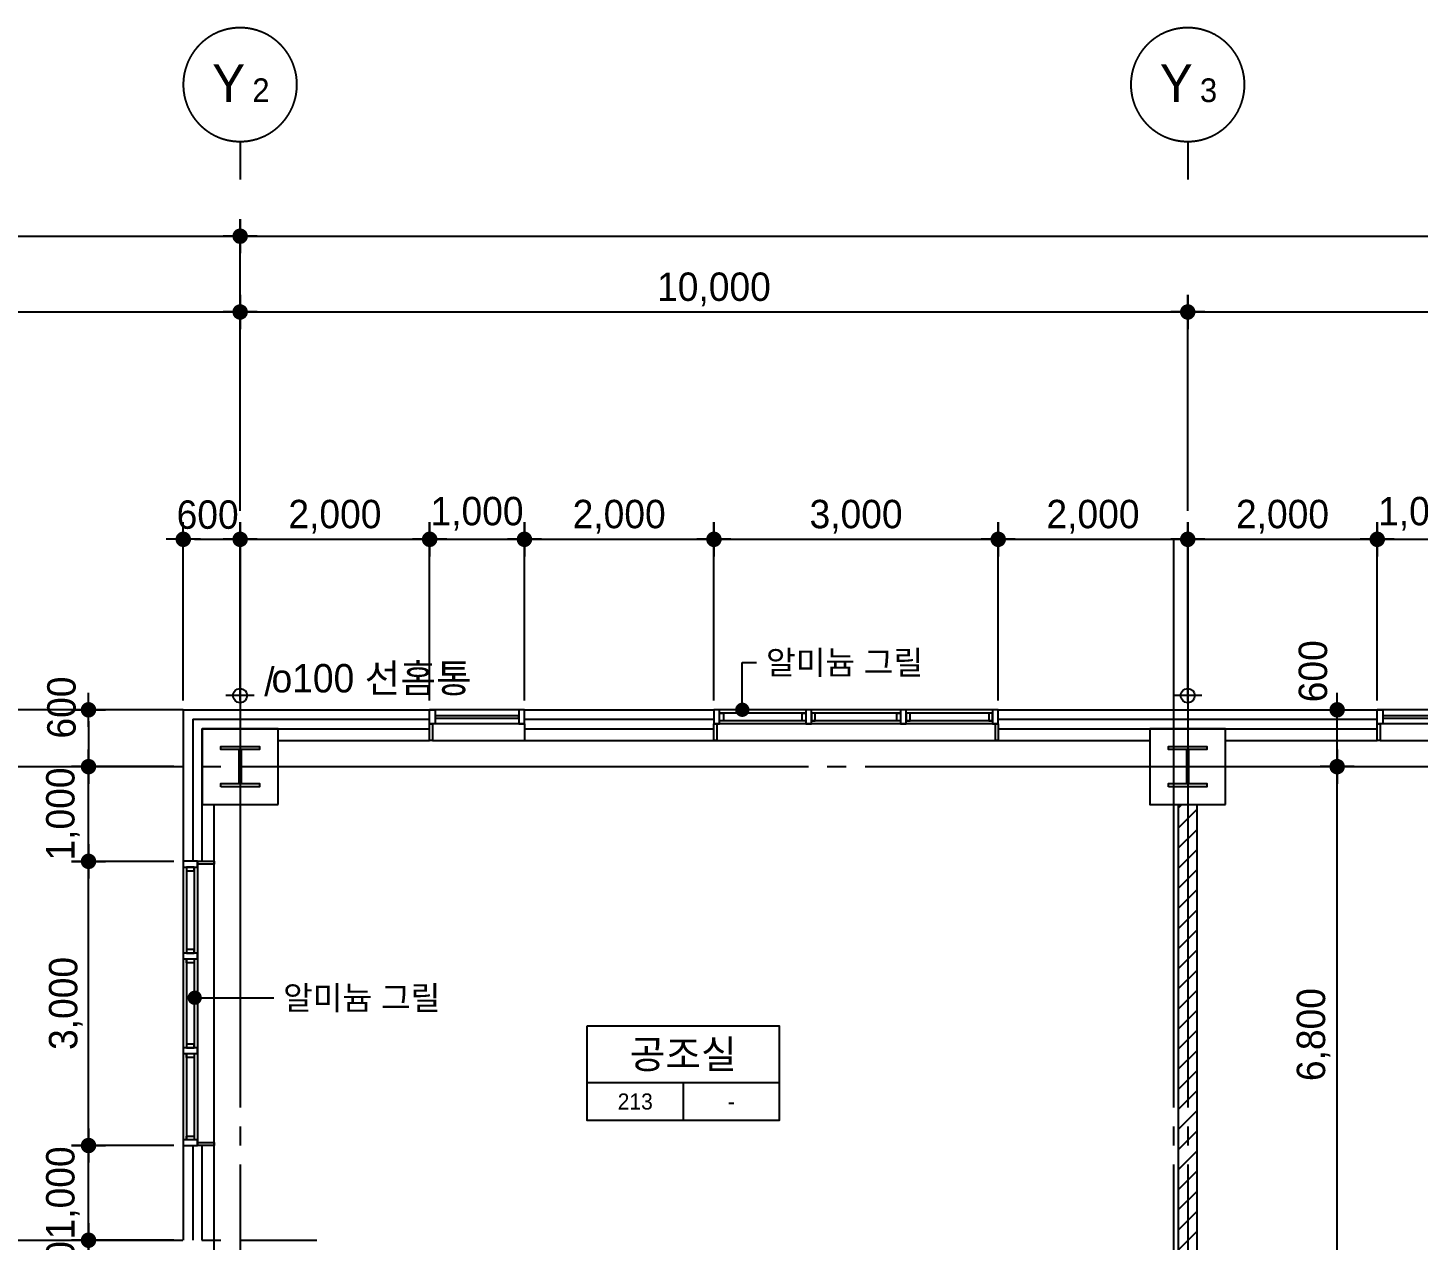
# Model space of a CAD drawing. Extents: x 14074245 to 14153635, y -1806033 to -1750552.
# Drawn here: x 14087299 to 14101972, y -1765129 to -1752329 of the extents above; entities that cross this region are included whole.
import ezdxf
from ezdxf.enums import TextEntityAlignment as Align

# ---------------------------------------------------------------- set-up
doc = ezdxf.new("R2010")
doc.units = 0
doc.header["$LTSCALE"] = 100
doc.header["$MEASUREMENT"] = 0
doc.header["$PDSIZE"] = -10
doc.linetypes.add('CEN', pattern=[66, 60, -2, 2, -2])
doc.layers.get('0').update_dxf_attribs({"linetype": 'CONTINUOUS'})
doc.layers.get('Defpoints').update_dxf_attribs({"linetype": 'CONTINUOUS'})
for name, color, linetype in [('0-내벽고정식', 7, 'CONTINUOUS'), ('AINFO', 1, 'CONTINUOUS'), ('AXIS', 7, 'CEN'), ('CEN', 1, 'CEN'), ('COL', 2, 'CONTINUOUS'), ('col2', 3, 'CONTINUOUS'), ('DIM', 7, 'CONTINUOUS'), ('HAT', 5, 'CONTINUOUS'), ('TEXT1', 7, 'CONTINUOUS'), ('TEXT2', 7, 'CONTINUOUS'), ('WALL-1', 7, 'CONTINUOUS'), ('WALL-UNKNOWN', 3, 'CONTINUOUS'), ('WALLBR', 3, 'CONTINUOUS'), ('WID', 4, 'CONTINUOUS'), ('우수드레인', 8, 'CONTINUOUS')]:
    doc.layers.add(name, color=color, linetype=linetype)
doc.styles.add('HY울를도M', font='HYWULM.TTF')
doc.styles.add('굴림', font='H2HDRM.TTF')
doc.styles.add('돋음', font='Dotum.ttf', dxfattribs={"height": 3})
doc.dimstyles.new('DIM100', dxfattribs={"dimtxt": 300, "dimasz": 120, "dimexe": 1, "dimexo": 100, "dimgap": 60, "dimtad": 1, "dimdec": 4, "dimzin": 0, "dimdsep": 46, "dimlunit": 6, "dimtxsty": '굴림', "dimblk": 'DOTT', "dimcen": 0.09, "dimadec": 0, "dimazin": 0, "dimtfac": 1, "dimtdec": 4, "dimtofl": 0, "dimtmove": 2, "dimatfit": 2, "dimldrblk": 'DOTT', "dimfxl": 1, "dimtolj": 1, "dimtzin": 0, "dimarcsym": 0})
doc.dimstyles.new('DIM50', dxfattribs={"dimscale": 50, "dimtxt": 3, "dimasz": 1.2, "dimexe": 1, "dimexo": 1, "dimgap": 0.6, "dimtad": 1, "dimdec": 4, "dimzin": 0, "dimdsep": 46, "dimlunit": 6, "dimtxsty": '굴림', "dimblk": 'DOTT', "dimcen": 0.09, "dimadec": 0, "dimazin": 0, "dimtfac": 1, "dimtdec": 4, "dimtofl": 0, "dimtmove": 2, "dimatfit": 2, "dimldrblk": 'DOTT', "dimfxl": 1, "dimtolj": 1, "dimtzin": 0, "dimarcsym": 0})

# ---------------------------------------------------------------- blocks, each defined once
blk = doc.blocks.new('DOTT')
for p, q in [((0, 1.5), (0, -1.5)), ((-1.5, 0), (1.5, 0))]:
    blk.add_line(p, q)
at = {"color": 6, "const_width": 0.68}
blk.add_lwpolyline([(-0.34, 0, 1), (0.34, 0, 1)], format="xyb", close=True, dxfattribs=at)
blk = doc.blocks.new('*D22')
at = {"layer": 'Defpoints', "color": 0, "lineweight": -3}
for p in [(14149540, -1754529), (14089540, -1757729), (14149540, -1757729)]:
    blk.add_point(p, dxfattribs=at)
at = {"layer": 'DIM', "color": 7, "lineweight": -2}
for p, q in [((14089540, -1757429), (14089540, -1754429)), ((14089660, -1754529), (14149420, -1754529)), ((14149540, -1757429), (14149540, -1754429))]:
    blk.add_line(p, q, dxfattribs=at)
at = {"layer": 'DIM', "color": 7, "lineweight": -2, "xscale": 120, "yscale": 120, "zscale": 120, "rotation": 180}
blk.add_blockref('DOTT', (14089540, -1754529), dxfattribs=at)
at = {"layer": 'DIM', "color": 7, "lineweight": -2, "xscale": 120, "yscale": 120, "zscale": 120}
blk.add_blockref('DOTT', (14149540, -1754529), dxfattribs=at)
at = {"layer": 'DIM', "color": 3, "insert": (14119540, -1754290), "char_height": 300, "attachment_point": 5, "style": '굴림'}
blk.add_mtext('\\A1;60,000', dxfattribs=at)
blk = doc.blocks.new('*D23')
at = {"layer": 'Defpoints', "color": 0, "lineweight": -3}
for p in [(14099540, -1755329), (14089540, -1757729), (14099540, -1757729)]:
    blk.add_point(p, dxfattribs=at)
at = {"layer": 'DIM', "color": 7, "lineweight": -2}
for p, q in [((14089540, -1757429), (14089540, -1755229)), ((14099540, -1757429), (14099540, -1755229)), ((14089660, -1755329), (14099420, -1755329))]:
    blk.add_line(p, q, dxfattribs=at)
at = {"layer": 'DIM', "color": 7, "lineweight": -2, "xscale": 120, "yscale": 120, "zscale": 120, "rotation": 180}
blk.add_blockref('DOTT', (14089540, -1755329), dxfattribs=at)
at = {"layer": 'DIM', "color": 7, "lineweight": -2, "xscale": 120, "yscale": 120, "zscale": 120}
blk.add_blockref('DOTT', (14099540, -1755329), dxfattribs=at)
at = {"layer": 'DIM', "color": 3, "insert": (14094540, -1755090), "char_height": 300, "attachment_point": 5, "style": '굴림'}
blk.add_mtext('\\A1;10,000', dxfattribs=at)
blk = doc.blocks.new('*D24')
at = {"layer": 'Defpoints', "color": 0, "lineweight": -3}
for p in [(14109540, -1755329), (14099540, -1757729), (14109540, -1757729)]:
    blk.add_point(p, dxfattribs=at)
at = {"layer": 'DIM', "color": 7, "lineweight": -2}
for p, q in [((14099540, -1757429), (14099540, -1755229)), ((14109540, -1757429), (14109540, -1755229)), ((14099660, -1755329), (14109420, -1755329))]:
    blk.add_line(p, q, dxfattribs=at)
at = {"layer": 'DIM', "color": 7, "lineweight": -2, "xscale": 120, "yscale": 120, "zscale": 120, "rotation": 180}
blk.add_blockref('DOTT', (14099540, -1755329), dxfattribs=at)
at = {"layer": 'DIM', "color": 7, "lineweight": -2, "xscale": 120, "yscale": 120, "zscale": 120}
blk.add_blockref('DOTT', (14109540, -1755329), dxfattribs=at)
at = {"layer": 'DIM', "color": 3, "insert": (14104540, -1755090), "char_height": 300, "attachment_point": 5, "style": '굴림'}
blk.add_mtext('\\A1;10,000', dxfattribs=at)
blk = doc.blocks.new('aw-1000-325')
at = {"layer": 'WID', "color": 8}
for p, q in [((970, 325), (0, 325)), ((0, 150), (1000, 150)), ((0, 0), (1000, 0))]:
    blk.add_line(p, q, dxfattribs=at)
at = {"layer": 'WID'}
for points in [[(0, 325), (30, 325), (30, 150), (0, 150)], [(970, 325), (1000, 325), (1000, 150), (970, 150)], [(60, 150), (0, 150), (0, 0), (60, 0)], [(940, 150), (1000, 150), (1000, 0), (940, 0)], [(60, 63), (940, 63), (940, 87), (60, 87)]]:
    blk.add_lwpolyline(points, close=True, dxfattribs=at)
blk = doc.blocks.new('*D81')
at = {"layer": 'Defpoints', "color": 0, "lineweight": -3, "ltscale": 3}
for p in [(14102540, -1757729), (14101540, -1759529), (14102540, -1759529)]:
    blk.add_point(p, dxfattribs=at)
at = {"layer": 'DIM', "color": 7, "lineweight": -2, "ltscale": 3}
for p, q in [((14101540, -1759429), (14101540, -1757728)), ((14101660, -1757729), (14102420, -1757729)), ((14102540, -1759429), (14102540, -1757728))]:
    blk.add_line(p, q, dxfattribs=at)
at = {"layer": 'DIM', "color": 7, "lineweight": -2, "ltscale": 3, "xscale": 120, "yscale": 120, "zscale": 120, "rotation": 180}
blk.add_blockref('DOTT', (14101540, -1757729), dxfattribs=at)
at = {"layer": 'DIM', "color": 7, "lineweight": -2, "ltscale": 3, "xscale": 120, "yscale": 120, "zscale": 120}
blk.add_blockref('DOTT', (14102540, -1757729), dxfattribs=at)
at = {"layer": 'DIM', "color": 3, "ltscale": 3, "insert": (14102040, -1757459), "char_height": 300, "attachment_point": 5, "style": '굴림'}
blk.add_mtext('\\A1;1,000', dxfattribs=at)
blk = doc.blocks.new('*D86')
at = {"layer": 'Defpoints', "color": 0, "lineweight": -3, "ltscale": 3}
for p in [(14101540, -1757729), (14099540, -1759529), (14101540, -1759529)]:
    blk.add_point(p, dxfattribs=at)
at = {"layer": 'DIM', "color": 7, "lineweight": -2, "ltscale": 3}
for p, q in [((14099540, -1759429), (14099540, -1757728)), ((14099660, -1757729), (14101420, -1757729)), ((14101540, -1759429), (14101540, -1757728))]:
    blk.add_line(p, q, dxfattribs=at)
at = {"layer": 'DIM', "color": 7, "lineweight": -2, "ltscale": 3, "xscale": 120, "yscale": 120, "zscale": 120, "rotation": 180}
blk.add_blockref('DOTT', (14099540, -1757729), dxfattribs=at)
at = {"layer": 'DIM', "color": 7, "lineweight": -2, "ltscale": 3, "xscale": 120, "yscale": 120, "zscale": 120}
blk.add_blockref('DOTT', (14101540, -1757729), dxfattribs=at)
at = {"layer": 'DIM', "color": 3, "ltscale": 3, "insert": (14100540, -1757490), "char_height": 300, "attachment_point": 5, "style": '굴림'}
blk.add_mtext('\\A1;2,000', dxfattribs=at)
blk = doc.blocks.new('*D103')
at = {"layer": 'Defpoints', "color": 0, "lineweight": -3, "ltscale": 3}
for p in [(14089540, -1757729), (14088940, -1759529), (14089540, -1759529)]:
    blk.add_point(p, dxfattribs=at)
at = {"layer": 'DIM', "color": 7, "lineweight": -2, "ltscale": 3}
for p, q in [((14088940, -1759429), (14088940, -1757728)), ((14089060, -1757729), (14089420, -1757729)), ((14089540, -1759429), (14089540, -1757728))]:
    blk.add_line(p, q, dxfattribs=at)
at = {"layer": 'DIM', "color": 7, "lineweight": -2, "ltscale": 3, "xscale": 120, "yscale": 120, "zscale": 120, "rotation": 180}
blk.add_blockref('DOTT', (14088940, -1757729), dxfattribs=at)
at = {"layer": 'DIM', "color": 7, "lineweight": -2, "ltscale": 3, "xscale": 120, "yscale": 120, "zscale": 120}
blk.add_blockref('DOTT', (14089540, -1757729), dxfattribs=at)
at = {"layer": 'DIM', "color": 3, "ltscale": 3, "insert": (14089197, -1757470), "char_height": 300, "attachment_point": 5, "style": '굴림'}
blk.add_mtext('\\A1;600', dxfattribs=at)
blk = doc.blocks.new('*D104')
at = {"layer": 'Defpoints', "color": 0, "lineweight": -3, "ltscale": 3}
for p in [(14092540, -1757729), (14091540, -1759529), (14092540, -1759529)]:
    blk.add_point(p, dxfattribs=at)
at = {"layer": 'DIM', "color": 7, "lineweight": -2, "ltscale": 3}
for p, q in [((14091540, -1759429), (14091540, -1757728)), ((14091660, -1757729), (14092420, -1757729)), ((14092540, -1759429), (14092540, -1757728))]:
    blk.add_line(p, q, dxfattribs=at)
at = {"layer": 'DIM', "color": 7, "lineweight": -2, "ltscale": 3, "xscale": 120, "yscale": 120, "zscale": 120, "rotation": 180}
blk.add_blockref('DOTT', (14091540, -1757729), dxfattribs=at)
at = {"layer": 'DIM', "color": 7, "lineweight": -2, "ltscale": 3, "xscale": 120, "yscale": 120, "zscale": 120}
blk.add_blockref('DOTT', (14092540, -1757729), dxfattribs=at)
at = {"layer": 'DIM', "color": 3, "ltscale": 3, "insert": (14092040, -1757459), "char_height": 300, "attachment_point": 5, "style": '굴림'}
blk.add_mtext('\\A1;1,000', dxfattribs=at)
blk = doc.blocks.new('*D105')
at = {"layer": 'Defpoints', "color": 0, "lineweight": -3, "ltscale": 3}
for p in [(14094540, -1757729), (14092540, -1759529), (14094540, -1759529)]:
    blk.add_point(p, dxfattribs=at)
at = {"layer": 'DIM', "color": 7, "lineweight": -2, "ltscale": 3}
for p, q in [((14092540, -1759429), (14092540, -1757728)), ((14092660, -1757729), (14094420, -1757729)), ((14094540, -1759429), (14094540, -1757728))]:
    blk.add_line(p, q, dxfattribs=at)
at = {"layer": 'DIM', "color": 7, "lineweight": -2, "ltscale": 3, "xscale": 120, "yscale": 120, "zscale": 120, "rotation": 180}
blk.add_blockref('DOTT', (14092540, -1757729), dxfattribs=at)
at = {"layer": 'DIM', "color": 7, "lineweight": -2, "ltscale": 3, "xscale": 120, "yscale": 120, "zscale": 120}
blk.add_blockref('DOTT', (14094540, -1757729), dxfattribs=at)
at = {"layer": 'DIM', "color": 3, "ltscale": 3, "insert": (14093540, -1757490), "char_height": 300, "attachment_point": 5, "style": '굴림'}
blk.add_mtext('\\A1;2,000', dxfattribs=at)
blk = doc.blocks.new('*D106')
at = {"layer": 'Defpoints', "color": 0, "lineweight": -3, "ltscale": 3}
for p in [(14099540, -1757729), (14097540, -1759529), (14099540, -1759529)]:
    blk.add_point(p, dxfattribs=at)
at = {"layer": 'DIM', "color": 7, "lineweight": -2, "ltscale": 3}
for p, q in [((14097540, -1759429), (14097540, -1757728)), ((14097660, -1757729), (14099420, -1757729)), ((14099540, -1759429), (14099540, -1757728))]:
    blk.add_line(p, q, dxfattribs=at)
at = {"layer": 'DIM', "color": 7, "lineweight": -2, "ltscale": 3, "xscale": 120, "yscale": 120, "zscale": 120, "rotation": 180}
blk.add_blockref('DOTT', (14097540, -1757729), dxfattribs=at)
at = {"layer": 'DIM', "color": 7, "lineweight": -2, "ltscale": 3, "xscale": 120, "yscale": 120, "zscale": 120}
blk.add_blockref('DOTT', (14099540, -1757729), dxfattribs=at)
at = {"layer": 'DIM', "color": 3, "ltscale": 3, "insert": (14098540, -1757490), "char_height": 300, "attachment_point": 5, "style": '굴림'}
blk.add_mtext('\\A1;2,000', dxfattribs=at)
blk = doc.blocks.new('*D107')
at = {"layer": 'Defpoints', "color": 0, "lineweight": -3, "ltscale": 3}
for p in [(14097540, -1757729), (14094540, -1759529), (14097540, -1759529)]:
    blk.add_point(p, dxfattribs=at)
at = {"layer": 'DIM', "color": 7, "lineweight": -2, "ltscale": 3}
for p, q in [((14094540, -1759429), (14094540, -1757728)), ((14094660, -1757729), (14097420, -1757729)), ((14097540, -1759429), (14097540, -1757728))]:
    blk.add_line(p, q, dxfattribs=at)
at = {"layer": 'DIM', "color": 7, "lineweight": -2, "ltscale": 3, "xscale": 120, "yscale": 120, "zscale": 120, "rotation": 180}
blk.add_blockref('DOTT', (14094540, -1757729), dxfattribs=at)
at = {"layer": 'DIM', "color": 7, "lineweight": -2, "ltscale": 3, "xscale": 120, "yscale": 120, "zscale": 120}
blk.add_blockref('DOTT', (14097540, -1757729), dxfattribs=at)
at = {"layer": 'DIM', "color": 3, "ltscale": 3, "insert": (14096040, -1757490), "char_height": 300, "attachment_point": 5, "style": '굴림'}
blk.add_mtext('\\A1;3,000', dxfattribs=at)
blk = doc.blocks.new('*D108')
at = {"layer": 'Defpoints', "color": 0, "lineweight": -3, "ltscale": 3}
for p in [(14091540, -1757729), (14089540, -1759529), (14091540, -1759529)]:
    blk.add_point(p, dxfattribs=at)
at = {"layer": 'DIM', "color": 7, "lineweight": -2, "ltscale": 3}
for p, q in [((14089540, -1759429), (14089540, -1757728)), ((14089660, -1757729), (14091420, -1757729)), ((14091540, -1759429), (14091540, -1757728))]:
    blk.add_line(p, q, dxfattribs=at)
at = {"layer": 'DIM', "color": 7, "lineweight": -2, "ltscale": 3, "xscale": 120, "yscale": 120, "zscale": 120, "rotation": 180}
blk.add_blockref('DOTT', (14089540, -1757729), dxfattribs=at)
at = {"layer": 'DIM', "color": 7, "lineweight": -2, "ltscale": 3, "xscale": 120, "yscale": 120, "zscale": 120}
blk.add_blockref('DOTT', (14091540, -1757729), dxfattribs=at)
at = {"layer": 'DIM', "color": 3, "ltscale": 3, "insert": (14090540, -1757490), "char_height": 300, "attachment_point": 5, "style": '굴림'}
blk.add_mtext('\\A1;2,000', dxfattribs=at)
blk = doc.blocks.new('*D112')
at = {"layer": 'Defpoints', "color": 0, "lineweight": -3, "ltscale": 3}
for p in [(14088940, -1759529), (14087940, -1760129), (14088940, -1760129)]:
    blk.add_point(p, dxfattribs=at)
at = {"layer": 'DIM', "color": 7, "lineweight": -2, "ltscale": 3}
for p, q in [((14088840, -1759529), (14087939, -1759529)), ((14087940, -1759649), (14087940, -1760009)), ((14088840, -1760129), (14087939, -1760129))]:
    blk.add_line(p, q, dxfattribs=at)
at = {"layer": 'DIM', "color": 7, "lineweight": -2, "ltscale": 3, "xscale": 120, "yscale": 120, "zscale": 120}
for p, rotation in [((14087940, -1759529), 90), ((14087940, -1760129), 270)]:
    blk.add_blockref('DOTT', p, dxfattribs=dict(at, rotation=rotation))
at = {"layer": 'DIM', "color": 3, "ltscale": 3, "insert": (14087656, -1759505), "char_height": 300, "attachment_point": 5, "rotation": 90, "style": '굴림'}
blk.add_mtext('\\A1;600', dxfattribs=at)
blk = doc.blocks.new('*D138')
at = {"layer": 'Defpoints', "color": 0, "lineweight": -3, "ltscale": 3}
for p in [(14087940, -1760129), (14088940, -1760129), (14088940, -1761129)]:
    blk.add_point(p, dxfattribs=at)
at = {"layer": 'DIM', "color": 7, "lineweight": -2, "ltscale": 3}
for p, q in [((14088840, -1760129), (14087939, -1760129)), ((14087940, -1761009), (14087940, -1760249)), ((14088840, -1761129), (14087939, -1761129))]:
    blk.add_line(p, q, dxfattribs=at)
at = {"layer": 'DIM', "color": 7, "lineweight": -2, "ltscale": 3, "xscale": 120, "yscale": 120, "zscale": 120}
for p, rotation in [((14087940, -1760129), 90), ((14087940, -1761129), 270)]:
    blk.add_blockref('DOTT', p, dxfattribs=dict(at, rotation=rotation))
at = {"layer": 'DIM', "color": 3, "ltscale": 3, "insert": (14087670, -1760629), "char_height": 300, "attachment_point": 5, "rotation": 90, "style": '굴림'}
blk.add_mtext('\\A1;1,000', dxfattribs=at)
blk = doc.blocks.new('*D139')
at = {"layer": 'Defpoints', "color": 0, "lineweight": -3, "ltscale": 3}
for p in [(14087940, -1761129), (14088940, -1761129), (14088940, -1764129)]:
    blk.add_point(p, dxfattribs=at)
at = {"layer": 'DIM', "color": 7, "lineweight": -2, "ltscale": 3}
for p, q in [((14088840, -1761129), (14087939, -1761129)), ((14087940, -1764009), (14087940, -1761249)), ((14088840, -1764129), (14087939, -1764129))]:
    blk.add_line(p, q, dxfattribs=at)
at = {"layer": 'DIM', "color": 7, "lineweight": -2, "ltscale": 3, "xscale": 120, "yscale": 120, "zscale": 120}
for p, rotation in [((14087940, -1761129), 90), ((14087940, -1764129), 270)]:
    blk.add_blockref('DOTT', p, dxfattribs=dict(at, rotation=rotation))
at = {"layer": 'DIM', "color": 3, "ltscale": 3, "insert": (14087700, -1762629), "char_height": 300, "attachment_point": 5, "rotation": 90, "style": '굴림'}
blk.add_mtext('\\A1;3,000', dxfattribs=at)
blk = doc.blocks.new('*D140')
at = {"layer": 'Defpoints', "color": 0, "lineweight": -3, "ltscale": 3}
for p in [(14087940, -1765129), (14088940, -1765129), (14088940, -1766129)]:
    blk.add_point(p, dxfattribs=at)
at = {"layer": 'DIM', "color": 7, "lineweight": -2, "ltscale": 3}
for p, q in [((14088840, -1765129), (14087939, -1765129)), ((14087940, -1766009), (14087940, -1765249)), ((14088840, -1766129), (14087939, -1766129))]:
    blk.add_line(p, q, dxfattribs=at)
at = {"layer": 'DIM', "color": 7, "lineweight": -2, "ltscale": 3, "xscale": 120, "yscale": 120, "zscale": 120}
for p, rotation in [((14087940, -1765129), 90), ((14087940, -1766129), 270)]:
    blk.add_blockref('DOTT', p, dxfattribs=dict(at, rotation=rotation))
at = {"layer": 'DIM', "color": 3, "ltscale": 3, "insert": (14087670, -1765629), "char_height": 300, "attachment_point": 5, "rotation": 90, "style": '굴림'}
blk.add_mtext('\\A1;1,000', dxfattribs=at)
blk = doc.blocks.new('*D144')
at = {"layer": 'Defpoints', "color": 0, "lineweight": -3}
for p in [(14089540, -1754529), (14077540, -1757729), (14089540, -1757729)]:
    blk.add_point(p, dxfattribs=at)
at = {"layer": 'DIM', "color": 7, "lineweight": -2}
for p, q in [((14077540, -1757429), (14077540, -1754429)), ((14077660, -1754529), (14089420, -1754529)), ((14089540, -1757429), (14089540, -1754429))]:
    blk.add_line(p, q, dxfattribs=at)
at = {"layer": 'DIM', "color": 7, "lineweight": -2, "xscale": 120, "yscale": 120, "zscale": 120, "rotation": 180}
blk.add_blockref('DOTT', (14077540, -1754529), dxfattribs=at)
at = {"layer": 'DIM', "color": 7, "lineweight": -2, "xscale": 120, "yscale": 120, "zscale": 120}
blk.add_blockref('DOTT', (14089540, -1754529), dxfattribs=at)
at = {"layer": 'DIM', "color": 3, "insert": (14083684, -1754290), "char_height": 300, "attachment_point": 5, "style": '굴림'}
blk.add_mtext('\\A1;12,000', dxfattribs=at)
blk = doc.blocks.new('*D145')
at = {"layer": 'Defpoints', "color": 0, "lineweight": -3}
for p in [(14089540, -1755329), (14083540, -1757729), (14089540, -1757729)]:
    blk.add_point(p, dxfattribs=at)
at = {"layer": 'DIM', "color": 7, "lineweight": -2}
for p, q in [((14083540, -1757429), (14083540, -1755229)), ((14089540, -1757429), (14089540, -1755229)), ((14083660, -1755329), (14089420, -1755329))]:
    blk.add_line(p, q, dxfattribs=at)
at = {"layer": 'DIM', "color": 7, "lineweight": -2, "xscale": 120, "yscale": 120, "zscale": 120, "rotation": 180}
blk.add_blockref('DOTT', (14083540, -1755329), dxfattribs=at)
at = {"layer": 'DIM', "color": 7, "lineweight": -2, "xscale": 120, "yscale": 120, "zscale": 120}
blk.add_blockref('DOTT', (14089540, -1755329), dxfattribs=at)
at = {"layer": 'DIM', "color": 3, "insert": (14086540, -1755090), "char_height": 300, "attachment_point": 5, "style": '굴림'}
blk.add_mtext('\\A1;6,000', dxfattribs=at)
blk = doc.blocks.new('*D166')
at = {"layer": 'Defpoints', "color": 0, "lineweight": -3, "ltscale": 3}
for p in [(14087940, -1764129), (14088940, -1764129), (14088940, -1765129)]:
    blk.add_point(p, dxfattribs=at)
at = {"layer": 'DIM', "color": 7, "lineweight": -2, "ltscale": 3}
for p, q in [((14088840, -1764129), (14087939, -1764129)), ((14087940, -1765009), (14087940, -1764249)), ((14088840, -1765129), (14087939, -1765129))]:
    blk.add_line(p, q, dxfattribs=at)
at = {"layer": 'DIM', "color": 7, "lineweight": -2, "ltscale": 3, "xscale": 120, "yscale": 120, "zscale": 120}
for p, rotation in [((14087940, -1764129), 90), ((14087940, -1765129), 270)]:
    blk.add_blockref('DOTT', p, dxfattribs=dict(at, rotation=rotation))
at = {"layer": 'DIM', "color": 3, "ltscale": 3, "insert": (14087670, -1764629), "char_height": 300, "attachment_point": 5, "rotation": 90, "style": '굴림'}
blk.add_mtext('\\A1;1,000', dxfattribs=at)
blk = doc.blocks.new('*D171')
at = {"layer": 'Defpoints', "color": 0, "lineweight": -3}
for p in [(14099940, -1760129), (14101117, -1760129), (14099640, -1766929)]:
    blk.add_point(p, dxfattribs=at)
at = {"layer": 'DIM', "color": 7, "lineweight": -2}
for p, q in [((14100240, -1760129), (14101217, -1760129)), ((14101117, -1766809), (14101117, -1760249)), ((14099940, -1766929), (14101217, -1766929))]:
    blk.add_line(p, q, dxfattribs=at)
at = {"layer": 'DIM', "color": 7, "lineweight": -2, "xscale": 120, "yscale": 120, "zscale": 120}
for p, rotation in [((14101117, -1760129), 90), ((14101117, -1766929), 270)]:
    blk.add_blockref('DOTT', p, dxfattribs=dict(at, rotation=rotation))
at = {"layer": 'DIM', "color": 3, "insert": (14100868, -1762958), "char_height": 300, "attachment_point": 5, "rotation": 90, "style": '굴림'}
blk.add_mtext('\\A1;6,800', dxfattribs=at)
blk = doc.blocks.new('*D172')
at = {"layer": 'Defpoints', "color": 0, "lineweight": -3}
for p in [(14100402, -1759529), (14101117, -1759529), (14099940, -1760129)]:
    blk.add_point(p, dxfattribs=at)
at = {"layer": 'DIM', "color": 7, "lineweight": -2}
for p, q in [((14100702, -1759529), (14101217, -1759529)), ((14101117, -1760009), (14101117, -1759649)), ((14100240, -1760129), (14101217, -1760129))]:
    blk.add_line(p, q, dxfattribs=at)
at = {"layer": 'DIM', "color": 7, "lineweight": -2, "xscale": 120, "yscale": 120, "zscale": 120}
for p, rotation in [((14101117, -1759529), 90), ((14101117, -1760129), 270)]:
    blk.add_blockref('DOTT', p, dxfattribs=dict(at, rotation=rotation))
at = {"layer": 'DIM', "color": 3, "insert": (14100863, -1759122), "char_height": 300, "attachment_point": 5, "rotation": 90, "style": '굴림'}
blk.add_mtext('\\A1;600', dxfattribs=at)
blk = doc.blocks.new('TT1')
at = {"layer": 'TEXT1'}
for p, q in [((-1013, -600), (1013, -600)), ((0, -600), (0, -1000))]:
    blk.add_line(p, q, dxfattribs=at)
blk.add_lwpolyline([(-1013, 0), (1013, 0), (1013, -1000), (-1013, -1000)], close=True, dxfattribs=at)
blk = doc.blocks.new('BOMBOM_S')
at = {"color": 7}
blk.add_line((0, 0.4), (0, 0), dxfattribs=at)
blk.add_lwpolyline([(-0.6, 1, 1), (0.6, 1, 1), (-0.6, 1, 1)], format="xyb", dxfattribs=at)
at = {"color": 1, "style": '돋음'}
for tag, p, height in [('X', (-0.295, 0.816), 0.4), ('N', (0.129, 0.816), 0.25)]:
    blk.add_attdef(tag, p, '', height=height, dxfattribs=at)

msp = doc.modelspace()

# ---------------------------------------------------------------- hatches: boundary and pattern name
at = {"layer": 'HAT', "lineweight": -3, "ltscale": 200}
h = msp.add_hatch(dxfattribs=at)
h.set_pattern_fill('_USER,N', color=256, scale=150, angle=45, style=0, pattern_type=0)
h.set_pattern_definition([(45, (1315193.02, -3034316.96), (-106.0660172, 106.0660172), [])])
h.paths.add_polyline_path([(14099439.53432, -1760528.57588), (14099639.53432, -1760528.57588), (14099639.53432, -1772208.57588), (14099439.53432, -1772208.57588), (14099439.53432, -1767028.57588), (14099159.53432, -1767028.57588), (14099159.53432, -1766828.57588), (14099439.53432, -1766828.57588)])

# ---------------------------------------------------------------- linework, layer by layer
at = {"layer": '0-내벽고정식'}
for p, q in [((14089939.53432, -1759853.57588), (14091539.53432, -1759853.57588)), ((14092539.53432, -1759853.57588), (14094539.53432, -1759853.57588)), ((14097539.53432, -1759853.57588), (14099139.53432, -1759853.57588)), ((14099939.53432, -1759853.57588), (14101539.53432, -1759853.57588)), ((14089264.53432, -1761128.57588), (14089264.53432, -1760528.57588)), ((14089264.53432, -1766828.57588), (14089264.53432, -1764128.57588))]:
    msp.add_line(p, q, dxfattribs=at)
at = {"layer": 'AINFO', "color": 7, "const_width": 75}
for points in [[(14094801.65932, -1759528.57588, 1), (14094877.40932, -1759528.57588, 1)], [(14089022.65932, -1762568.57588, 1), (14089098.40932, -1762568.57588, 1)]]:
    msp.add_lwpolyline(points, format="xyb", close=True, dxfattribs=at)
at = {"layer": 'CEN', "linetype": 'CEN'}
for p, q in [((14089539.53432, -1757728.57588), (14089539.53432, -1797628.57588)), ((14089539.53432, -1757728.57588), (14089539.53432, -1797628.57588)), ((14099389.53432, -1757728.57588), (14099389.53432, -1793828.57588)), ((14099539.53432, -1757728.57588), (14099539.53432, -1797628.57588)), ((14076336.53432, -1760128.57588), (14151139.53432, -1760128.57588)), ((14076336.53432, -1765128.57588), (14090349.95655, -1765128.57588))]:
    msp.add_line(p, q, dxfattribs=at)
at = {"layer": 'COL'}
for points in [[(14089939.53432, -1760528.57588), (14089939.53432, -1759728.57588), (14089139.53432, -1759728.57588), (14089139.53432, -1760528.57588)], [(14099939.53432, -1760528.57588), (14099939.53432, -1759728.57588), (14099139.53432, -1759728.57588), (14099139.53432, -1760528.57588)]]:
    msp.add_lwpolyline(points, close=True, dxfattribs=at)
at = {"layer": 'col2'}
for points in [[(14089336.03432, -1760342.57588), (14089336.03432, -1760307.57588), (14089529.53432, -1760307.57588), (14089529.53432, -1759949.57588), (14089336.03432, -1759949.57588), (14089336.03432, -1759914.57588), (14089743.03432, -1759914.57588), (14089743.03432, -1759949.57588), (14089549.53432, -1759949.57588), (14089549.53432, -1760307.57588), (14089743.03432, -1760307.57588), (14089743.03432, -1760342.57588)], [(14099336.03432, -1760342.57588), (14099336.03432, -1760307.57588), (14099529.53432, -1760307.57588), (14099529.53432, -1759949.57588), (14099336.03432, -1759949.57588), (14099336.03432, -1759914.57588), (14099743.03432, -1759914.57588), (14099743.03432, -1759949.57588), (14099549.53432, -1759949.57588), (14099549.53432, -1760307.57588), (14099743.03432, -1760307.57588), (14099743.03432, -1760342.57588)]]:
    msp.add_lwpolyline(points, close=True, dxfattribs=at)
at = {"layer": 'DIM'}
for p, q in [((14094839.53432, -1759528.57588), (14094839.53432, -1759028.57588)), ((14094839.53432, -1759028.57588), (14094989.53432, -1759028.57588)), ((14089060.53432, -1762568.57588), (14089893.86765, -1762568.57588))]:
    msp.add_line(p, q, dxfattribs=at)
at = {"layer": 'WALL-1', "color": 4}
for p, q in [((14088939.53432, -1759528.57588), (14088939.53432, -1761128.57588)), ((14089039.53432, -1759628.57588), (14089039.53432, -1761128.57588)), ((14089139.53432, -1761128.57588), (14089139.53432, -1759728.57588)), ((14088939.53432, -1764128.57588), (14088939.53432, -1765128.57588)), ((14089039.53432, -1764128.57588), (14089039.53432, -1765128.57588)), ((14089139.53432, -1765128.57588), (14089139.53432, -1764128.57588))]:
    msp.add_line(p, q, dxfattribs=at)
msp.add_lwpolyline([(14088939.53432, -1759528.57588), (14077039.53432, -1759528.57588), (14077039.53432, -1783428.57588), (14088939.53432, -1783428.57588)], dxfattribs=at)
at = {"layer": 'WALL-UNKNOWN', "color": 4}
for p, q in [((14088939.53432, -1759528.57588), (14091539.53432, -1759528.57588)), ((14092539.53432, -1759528.57588), (14094539.53432, -1759528.57588)), ((14097539.53432, -1759528.57588), (14101539.53432, -1759528.57588)), ((14089039.53432, -1759628.57588), (14091539.53432, -1759628.57588)), ((14092539.53432, -1759628.57588), (14094539.53432, -1759628.57588)), ((14097539.53432, -1759628.57588), (14101539.53432, -1759628.57588)), ((14089139.53432, -1759728.57588), (14091539.53432, -1759728.57588)), ((14092539.53432, -1759728.57588), (14094539.53432, -1759728.57588)), ((14097539.53432, -1759728.57588), (14101539.53432, -1759728.57588))]:
    msp.add_line(p, q, dxfattribs=at)
at = {"layer": 'WALLBR'}
for p, q in [((14099439.53432, -1760528.57588), (14099439.53432, -1766828.57588)), ((14099639.53432, -1767003.57588), (14099639.53432, -1760528.57588))]:
    msp.add_line(p, q, dxfattribs=at)
at = {"layer": 'WID', "color": 8}
for p, q in [((14092539.53432, -1759528.57588), (14091539.53432, -1759528.57588)), ((14097539.53432, -1759528.57588), (14094539.53432, -1759528.57588)), ((14092539.53432, -1759678.57588), (14091539.53432, -1759678.57588)), ((14092539.53432, -1759678.57588), (14092539.53432, -1759853.57588)), ((14097539.53432, -1759678.57588), (14094539.53432, -1759678.57588)), ((14095509.53432, -1759563.57588), (14094599.53432, -1759563.57588)), ((14095509.53432, -1759643.57588), (14094599.53432, -1759643.57588)), ((14096509.53432, -1759563.57588), (14095569.53432, -1759563.57588)), ((14096509.53432, -1759643.57588), (14095569.53432, -1759643.57588)), ((14097479.53432, -1759563.57588), (14096569.53432, -1759563.57588)), ((14097479.53432, -1759643.57588), (14096569.53432, -1759643.57588)), ((14091569.53432, -1759853.57588), (14092539.53432, -1759853.57588)), ((14094539.53432, -1759853.57588), (14097539.53432, -1759853.57588)), ((14088939.53432, -1761128.57588), (14088939.53432, -1764128.57588)), ((14089089.53432, -1761128.57588), (14089089.53432, -1764128.57588)), ((14089264.53432, -1764128.57588), (14089264.53432, -1761128.57588)), ((14088974.53432, -1761188.57588), (14088974.53432, -1762098.57588)), ((14089054.53432, -1761188.57588), (14089054.53432, -1762098.57588)), ((14088974.53432, -1762158.57588), (14088974.53432, -1763098.57588)), ((14088974.53432, -1762188.57588), (14088974.53432, -1763098.57588)), ((14089054.53432, -1762158.57588), (14089054.53432, -1763098.57588)), ((14089054.53432, -1762188.57588), (14089054.53432, -1763098.57588)), ((14089089.53432, -1762128.57588), (14089089.53432, -1764068.57588)), ((14088974.53432, -1763158.57588), (14088974.53432, -1764068.57588)), ((14088974.53432, -1763158.57588), (14088974.53432, -1764028.57588)), ((14089054.53432, -1763158.57588), (14089054.53432, -1764028.57588)), ((14089054.53432, -1763158.57588), (14089054.53432, -1764028.57588))]:
    msp.add_line(p, q, dxfattribs=at)
at = {"layer": 'WID'}
for points in [[(14091599.53432, -1759678.57588), (14091539.53432, -1759678.57588), (14091539.53432, -1759528.57588), (14091599.53432, -1759528.57588)], [(14092479.53432, -1759678.57588), (14092539.53432, -1759678.57588), (14092539.53432, -1759528.57588), (14092479.53432, -1759528.57588)], [(14094599.53432, -1759528.57588), (14094539.53432, -1759528.57588), (14094539.53432, -1759678.57588), (14094599.53432, -1759678.57588)], [(14095569.53432, -1759528.57588), (14095509.53432, -1759528.57588), (14095509.53432, -1759678.57588), (14095569.53432, -1759678.57588)], [(14096569.53432, -1759528.57588), (14096509.53432, -1759528.57588), (14096509.53432, -1759678.57588), (14096569.53432, -1759678.57588)], [(14097539.53432, -1759528.57588), (14097479.53432, -1759528.57588), (14097479.53432, -1759678.57588), (14097539.53432, -1759678.57588)], [(14091569.53432, -1759853.57588), (14091539.53432, -1759853.57588), (14091539.53432, -1759678.57588), (14091569.53432, -1759678.57588)], [(14092479.53432, -1759591.57588), (14091599.53432, -1759591.57588), (14091599.53432, -1759615.57588), (14092479.53432, -1759615.57588)], [(14094569.53432, -1759853.57588), (14094539.53432, -1759853.57588), (14094539.53432, -1759678.57588), (14094569.53432, -1759678.57588)], [(14094599.53432, -1759563.57588), (14094639.53432, -1759563.57588), (14094639.53432, -1759643.57588), (14094599.53432, -1759643.57588)], [(14095469.53432, -1759563.57588), (14095509.53432, -1759563.57588), (14095509.53432, -1759643.57588), (14095469.53432, -1759643.57588)], [(14095609.53432, -1759563.57588), (14095569.53432, -1759563.57588), (14095569.53432, -1759643.57588), (14095609.53432, -1759643.57588)], [(14096469.53432, -1759563.57588), (14096509.53432, -1759563.57588), (14096509.53432, -1759643.57588), (14096469.53432, -1759643.57588)], [(14096609.53432, -1759563.57588), (14096569.53432, -1759563.57588), (14096569.53432, -1759643.57588), (14096609.53432, -1759643.57588)], [(14097479.53432, -1759563.57588), (14097439.53432, -1759563.57588), (14097439.53432, -1759643.57588), (14097479.53432, -1759643.57588)], [(14097539.53432, -1759853.57588), (14097509.53432, -1759853.57588), (14097509.53432, -1759678.57588), (14097539.53432, -1759678.57588)], [(14088939.53432, -1761128.57588), (14088939.53432, -1761188.57588), (14089089.53432, -1761188.57588), (14089089.53432, -1761128.57588)], [(14089264.53432, -1761128.57588), (14089264.53432, -1761158.57588), (14089089.53432, -1761158.57588), (14089089.53432, -1761128.57588)], [(14088974.53432, -1761188.57588), (14088974.53432, -1761228.57588), (14089054.53432, -1761228.57588), (14089054.53432, -1761188.57588)], [(14088939.53432, -1762098.57588), (14088939.53432, -1762158.57588), (14089089.53432, -1762158.57588), (14089089.53432, -1762098.57588)], [(14088974.53432, -1762058.57588), (14088974.53432, -1762098.57588), (14089054.53432, -1762098.57588), (14089054.53432, -1762058.57588)], [(14088974.53432, -1762198.57588), (14088974.53432, -1762158.57588), (14089054.53432, -1762158.57588), (14089054.53432, -1762198.57588)], [(14088974.53432, -1763058.57588), (14088974.53432, -1763098.57588), (14089054.53432, -1763098.57588), (14089054.53432, -1763058.57588)], [(14088939.53432, -1763098.57588), (14088939.53432, -1763158.57588), (14089089.53432, -1763158.57588), (14089089.53432, -1763098.57588)], [(14088974.53432, -1763198.57588), (14088974.53432, -1763158.57588), (14089054.53432, -1763158.57588), (14089054.53432, -1763198.57588)], [(14088939.53432, -1764068.57588), (14088939.53432, -1764128.57588), (14089089.53432, -1764128.57588), (14089089.53432, -1764068.57588)], [(14088974.53432, -1764068.57588), (14088974.53432, -1764028.57588), (14089054.53432, -1764028.57588), (14089054.53432, -1764068.57588)], [(14089264.53432, -1764098.57588), (14089264.53432, -1764128.57588), (14089089.53432, -1764128.57588), (14089089.53432, -1764098.57588)]]:
    msp.add_lwpolyline(points, close=True, dxfattribs=at)
at = {"layer": '우수드레인', "color": 1, "ltscale": 2}
for p, q in [((14089539.53432, -1759228.57588), (14089539.53432, -1759528.57588)), ((14099539.53432, -1759228.57588), (14099539.53432, -1759528.57588)), ((14089689.53432, -1759378.57588), (14089389.53432, -1759378.57588)), ((14089639.53432, -1759378.57588), (14089439.53432, -1759378.57588)), ((14089539.53432, -1759278.57588), (14089539.53432, -1759478.57588)), ((14099689.53432, -1759378.57588), (14099389.53432, -1759378.57588)), ((14099639.53432, -1759378.57588), (14099439.53432, -1759378.57588)), ((14099539.53432, -1759278.57588), (14099539.53432, -1759478.57588))]:
    msp.add_line(p, q, dxfattribs=at)
at = {"layer": '우수드레인', "color": 7, "ltscale": 2}
for centre in [(14089539.53432, -1759378.57588), (14099539.53432, -1759378.57588)]:
    msp.add_circle(centre, 75, dxfattribs=at)

# ---------------------------------------------------------------- block references
at = {"layer": 'AXIS', "xscale": 1000, "yscale": 1000, "zscale": 1000}
for p, values in [((14089539.53432, -1753928.57588), {'X': 'Y', 'N': '2'}), ((14099539.53432, -1753928.57588), {'X': 'Y', 'N': '3'})]:
    msp.add_blockref('BOMBOM_S', p, dxfattribs=at).add_auto_attribs(values)
at = {"layer": 'TEXT1'}
msp.add_blockref('TT1', (14094216.14205, -1762864.24672), dxfattribs=at)
at = {"layer": 'WID', "rotation": 180}
msp.add_blockref('aw-1000-325', (14102539.53432, -1759528.57588), dxfattribs=at)

# ---------------------------------------------------------------- texts
at = {"layer": 'TEXT1', "style": 'HY울를도M'}
for s, p in [('/', (14089849.13136, -1759226.14039)), ('o100 선홈통', (14090927.13136, -1759189.14039))]:
    msp.add_text(s, height=300, dxfattribs=at).set_placement(p, align=Align.MIDDLE)
msp.add_text('공조실', height=300, dxfattribs=at).set_placement((14094216.14205, -1763315.03679), align=Align.CENTER)
at = {"layer": 'TEXT1', "color": 2, "style": 'HY울를도M'}
msp.add_text('213', height=170, dxfattribs=at).set_placement((14093709.39409, -1763664.16672), align=Align.MIDDLE_CENTER)
at = {"layer": 'TEXT1', "style": 'HY울를도M'}
msp.add_text('-', height=170, dxfattribs=at).set_placement((14094722.89, -1763664.16672), align=Align.MIDDLE_CENTER)
at = {"layer": 'TEXT2', "style": 'HY울를도M'}
for p in [(14095088.9037, -1759029.59637), (14089993.23704, -1762569.59637)]:
    msp.add_text('알미늄 그릴', height=250, dxfattribs=at).set_placement(p, align=Align.MIDDLE_LEFT)

# ---------------------------------------------------------------- dimensions: what is measured, and where the dimension line sits
at = {"layer": 'DIM'}
dim = msp.add_linear_dim(base=(14089539.53432, -1754528.57588), p1=(14077539.53432, -1757728.57588), p2=(14089539.53432, -1757728.57588), dimstyle='DIM50', override={"dimscale": 100, "dimexo": 3}, dxfattribs=at)
dim.commit()
dim.dimension.update_dxf_attribs({"geometry": '*D144', "text_midpoint": (14083684.14289, -1754289.53765), "dimtype": 128})
for base, p1, p2, picture, middle in [((14149539.5343161393, -1754528.575879273), (14089539.5343161393, -1757728.575879273), (14149539.5343161393, -1757728.575879273), '*D22', (14119539.5343161393, -1754289.5376548581)), ((14089539.53432, -1755328.57588), (14083539.53432, -1757728.57588), (14089539.53432, -1757728.57588), '*D145', (14086539.53432, -1755089.53765)), ((14099539.53432, -1755328.57588), (14089539.53432, -1757728.57588), (14099539.53432, -1757728.57588), '*D23', (14094539.53432, -1755089.90757)), ((14109539.53432, -1755328.57588), (14099539.53432, -1757728.57588), (14109539.53432, -1757728.57588), '*D24', (14104539.53432, -1755089.90757))]:
    dim = msp.add_linear_dim(base=base, p1=p1, p2=p2, dimstyle='DIM50', override={"dimscale": 100, "dimexo": 3}, dxfattribs=at)
    dim.commit()
    dim.dimension.update_dxf_attribs({"geometry": picture, "text_midpoint": middle})
at = {"layer": 'DIM', "ltscale": 3}
dim = msp.add_linear_dim(base=(14089539.53432, -1757728.57588), p1=(14088939.53432, -1759528.57588), p2=(14089539.53432, -1759528.57588), dimstyle='DIM100', dxfattribs=at)
dim.commit()
dim.dimension.update_dxf_attribs({"geometry": '*D103', "text_midpoint": (14089196.53432, -1757470.18994), "dimtype": 128})
for base, p1, p2, picture, middle in [((14091539.53432, -1757728.57588), (14089539.53432, -1759528.57588), (14091539.53432, -1759528.57588), '*D108', (14090539.53432, -1757489.53765)), ((14092539.53432, -1757728.57588), (14091539.53432, -1759528.57588), (14092539.53432, -1759528.57588), '*D104', (14092039.53432, -1757458.90757)), ((14094539.53432, -1757728.57588), (14092539.53432, -1759528.57588), (14094539.53432, -1759528.57588), '*D105', (14093539.53432, -1757489.53765)), ((14097539.53432, -1757728.57588), (14094539.53432, -1759528.57588), (14097539.53432, -1759528.57588), '*D107', (14096039.53432, -1757489.53765)), ((14099539.53432, -1757728.57588), (14097539.53432, -1759528.57588), (14099539.53432, -1759528.57588), '*D106', (14098539.53432, -1757489.53765)), ((14101539.53432, -1757728.57588), (14099539.53432, -1759528.57588), (14101539.53432, -1759528.57588), '*D86', (14100539.53432, -1757489.53765)), ((14102539.53432, -1757728.57588), (14101539.53432, -1759528.57588), (14102539.53432, -1759528.57588), '*D81', (14102039.53432, -1757458.90757))]:
    dim = msp.add_linear_dim(base=base, p1=p1, p2=p2, dimstyle='DIM100', dxfattribs=at)
    dim.commit()
    dim.dimension.update_dxf_attribs({"geometry": picture, "text_midpoint": middle})
at = {"layer": 'DIM'}
for base, p1, p2, picture, middle in [((14101116.94986, -1759528.57588), (14099939.53432, -1760128.57588), (14100402.02394, -1759528.57588), '*D172', (14100863.02394, -1759121.95868)), ((14101116.94986, -1760128.57588), (14099639.53432, -1766928.57588), (14099939.53432, -1760128.57588), '*D171', (14100868.14891, -1762957.95868))]:
    dim = msp.add_linear_dim(base=base, p1=p1, p2=p2, angle=270, dimstyle='DIM50', override={"dimscale": 100, "dimexo": 3}, dxfattribs=at)
    dim.commit()
    dim.dimension.update_dxf_attribs({"geometry": picture, "text_midpoint": middle, "dimtype": 128})
at = {"layer": 'DIM', "ltscale": 3}
dim = msp.add_linear_dim(base=(14087939.53432, -1760128.57588), p1=(14088939.53432, -1759528.57588), p2=(14088939.53432, -1760128.57588), angle=270, dimstyle='DIM100', dxfattribs=at)
dim.commit()
dim.dimension.update_dxf_attribs({"geometry": '*D112', "text_midpoint": (14087655.82591, -1759505.36476), "dimtype": 128})
for base, p1, p2, picture, middle in [((14087939.53432, -1760128.57588), (14088939.53432, -1761128.57588), (14088939.53432, -1760128.57588), '*D138', (14087669.86601, -1760628.57588)), ((14087939.53432, -1761128.57588), (14088939.53432, -1764128.57588), (14088939.53432, -1761128.57588), '*D139', (14087700.49609, -1762628.57588)), ((14087939.53432, -1764128.57588), (14088939.53432, -1765128.57588), (14088939.53432, -1764128.57588), '*D166', (14087669.86601, -1764628.57588)), ((14087939.53432, -1765128.57588), (14088939.53432, -1766128.57588), (14088939.53432, -1765128.57588), '*D140', (14087669.86601, -1765628.57588))]:
    dim = msp.add_linear_dim(base=base, p1=p1, p2=p2, angle=90, dimstyle='DIM100', dxfattribs=at)
    dim.commit()
    dim.dimension.update_dxf_attribs({"geometry": picture, "text_midpoint": middle})

doc.saveas('drawing.dxf')
